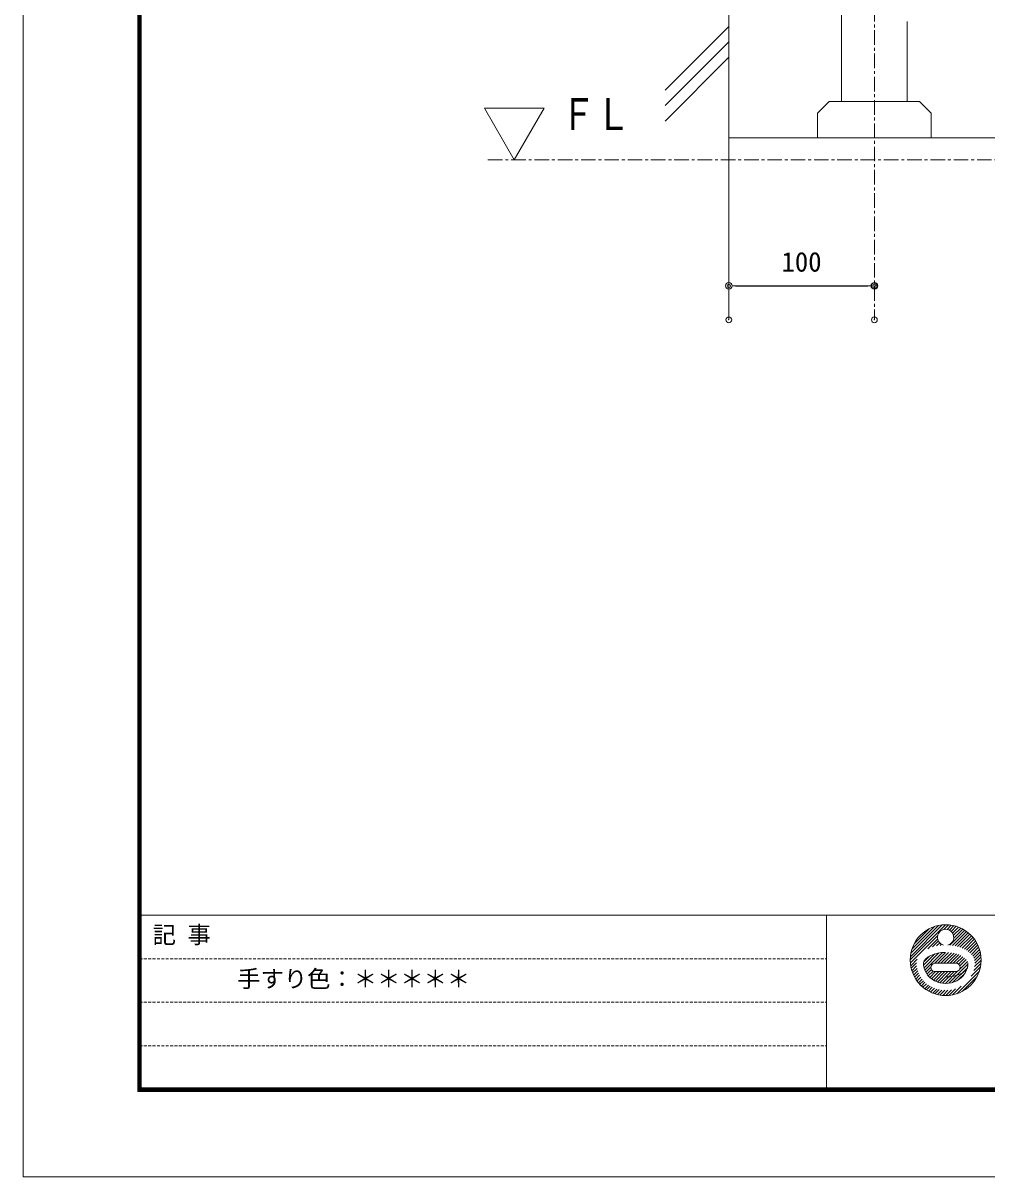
# Model space of a CAD drawing. Units: millimetres, scale not verified. Extents: x -1682 to 1682, y -1188 to 1188.
# Drawn here: x -1682 to -1020, y -1188 to -395 of the extents above; entities that cross this region are included whole.
import ezdxf
from ezdxf.enums import TextEntityAlignment as Align

# ---------------------------------------------------------------- set-up
doc = ezdxf.new("R2010")
doc.units = ezdxf.units.MM
doc.header["$LTSCALE"] = 8
doc.header["$PDMODE"] = 32
doc.header["$PDSIZE"] = 4
doc.linetypes.add('USER1', pattern=[2, 1.25, -0.25, 0.25, -0.25])
doc.linetypes.add('USER3', pattern=[0.375, 0.25, -0.125])
for name, color, linetype, lineweight in [('0-0_0', 7, 'Continuous', 18), ('0-1_DEFPOINTS', 7, 'Continuous', 18), ('0-5_WAKU', 7, 'Continuous', 18), ('0-7_2躯体線', 4, 'Continuous', 18), ('0-8_3中心線', 2, 'USER1', 18), ('1-0_KIJUN-A', 2, 'USER1', 18)]:
    doc.layers.add(name, color=color, linetype=linetype, lineweight=lineweight)
doc.layers.add('0-3_MOJI', color=7, linetype='Continuous')
doc.layers.add('1-7_1寸法', color=7, linetype='Continuous')
doc.styles.add('ＭＳ ゴシック', font='')
doc.styles.get('ＭＳ ゴシック').set_extended_font_data('MS Gothic')

# ---------------------------------------------------------------- blocks, each defined once
blk = doc.blocks.new('_ORIGIN2')
at = {"layer": '0-0_0'}
blk.add_line((-0.5, 0), (-1, 0), dxfattribs=at)
for radius in [0.5, 0.25]:
    blk.add_circle((0, 0), radius, dxfattribs=at)
blk = doc.blocks.new('D33')
at = {"layer": '0-1_DEFPOINTS'}
for p in [(2713.255, -2319.038), (2613.255, -2342.355), (2713.255, -2342.355)]:
    blk.add_point(p, dxfattribs=at)
at = {"layer": '1-7_1寸法'}
blk.add_line((2617.855, -2319.038), (2708.655, -2319.038), dxfattribs=at)
at = {"layer": '1-7_1寸法', "xscale": 4.6, "yscale": 4.6, "rotation": 180}
blk.add_blockref('_ORIGIN2', (2613.255, -2319.038), dxfattribs=at)
at = {"layer": '1-7_1寸法', "xscale": 4.6, "yscale": 4.6}
blk.add_blockref('_ORIGIN2', (2713.255, -2319.038), dxfattribs=at)
at = {"layer": '1-7_1寸法', "style": 'ＭＳ ゴシック'}
blk.add_text('100', height=13.49, dxfattribs=at).set_placement((2649.455, -2313.288), align=Align.BOTTOM_LEFT)

msp = doc.modelspace()

# ---------------------------------------------------------------- linework, layer by layer
at = {"layer": '0-0_0'}
for p, q in [((-1119.678, -448.894), (-1119.678, 596.106)), ((-1074.678, -393.894), (-1074.678, -448.894)), ((-1072.558, -1038.884), (-1048.3, -1014.627)), ((-1072.447, -1036.652), (-1050.532, -1014.738)), ((-1072.077, -1034.161), (-1053.023, -1015.107)), ((-1049.448, -1017.896), (-1046.257, -1014.705)), ((-1047.268, -1017.837), (-1044.363, -1014.932)), ((-1072.479, -1040.927), (-1053.619, -1022.067)), ((-1071.307, -1031.269), (-1055.915, -1015.878)), ((-1069.714, -1027.555), (-1059.629, -1017.47)), ((-1045.678, -1018.368), (-1042.593, -1015.284)), ((-1045.456, -1028.753), (-1035.137, -1018.434)), ((-1044.431, -1019.243), (-1040.929, -1015.741)), ((-1043.546, -1028.964), (-1033.876, -1019.294)), ((-1043.477, -1020.41), (-1039.359, -1016.292)), ((-1042.843, -1021.898), (-1037.875, -1016.929)), ((-1042.69, -1023.866), (-1036.469, -1017.645)), ((-1041.73, -1029.27), (-1032.682, -1020.222)), ((-1040.003, -1029.664), (-1031.554, -1021.215)), ((-1038.364, -1030.146), (-1030.492, -1022.275)), ((-1060.556, -1031.125), (-1053.678, -1024.248)), ((-1057.186, -1029.876), (-1053.147, -1025.838)), ((-1054.402, -1029.214), (-1052.273, -1027.084)), ((-1051.911, -1028.844), (-1051.105, -1028.038)), ((-1036.811, -1030.715), (-1029.496, -1023.4)), ((-1035.348, -1031.373), (-1028.566, -1024.591)), ((-1033.978, -1032.125), (-1027.703, -1025.85)), ((-1032.709, -1032.976), (-1026.911, -1027.179)), ((-1031.548, -1033.937), (-1026.193, -1028.581)), ((-1030.509, -1035.02), (-1025.552, -1030.063)), ((-1072.252, -1042.821), (-1067.828, -1038.398)), ((-1063.432, -1042.487), (-1055.64, -1034.695)), ((-1063.305, -1040.238), (-1059.251, -1036.184)), ((-1063.088, -1044.264), (-1052.877, -1034.053)), ((-1062.556, -1045.853), (-1050.454, -1033.751)), ((-1055.738, -1041.156), (-1048.246, -1033.664)), ((-1053.607, -1041.147), (-1046.194, -1033.734)), ((-1051.489, -1041.15), (-1044.276, -1033.937)), ((-1049.371, -1041.153), (-1042.477, -1034.26)), ((-1047.253, -1041.157), (-1040.789, -1034.692)), ((-1045.135, -1041.16), (-1039.208, -1035.233)), ((-1043.017, -1041.164), (-1037.738, -1035.884)), ((-1040.892, -1041.159), (-1036.386, -1036.654)), ((-1039.395, -1041.784), (-1035.168, -1037.556)), ((-1038.505, -1043.016), (-1034.111, -1038.621)), ((-1029.611, -1036.243), (-1024.997, -1031.629)), ((-1028.88, -1037.633), (-1024.536, -1033.289)), ((-1028.363, -1039.237), (-1024.181, -1035.055)), ((-1028.157, -1041.153), (-1023.948, -1036.943)), ((-1071.901, -1044.591), (-1068.265, -1040.956)), ((-1071.444, -1046.255), (-1068.146, -1042.957)), ((-1070.892, -1047.825), (-1067.839, -1044.772)), ((-1070.255, -1049.31), (-1067.382, -1046.437)), ((-1061.871, -1047.289), (-1058.328, -1043.746)), ((-1061.054, -1048.594), (-1057.951, -1045.491)), ((-1060.119, -1049.78), (-1056.887, -1046.548)), ((-1055.324, -1041.144), (-1040.83, -1041.167)), ((-1048.383, -1055.014), (-1040.059, -1046.691)), ((-1046.132, -1054.885), (-1032.914, -1041.667)), ((-1043.439, -1054.313), (-1033.312, -1044.186)), ((-1040.63, -1062.111), (-1025.073, -1046.554)), ((-1038.56, -1045.192), (-1033.269, -1039.901)), ((-1030.653, -1050.013), (-1024.323, -1043.682)), ((-1028.964, -1046.202), (-1023.965, -1041.204)), ((-1028.341, -1043.458), (-1023.863, -1038.98)), ((-1069.54, -1050.715), (-1066.8, -1047.976)), ((-1068.75, -1052.047), (-1066.109, -1049.406)), ((-1067.89, -1053.309), (-1065.319, -1050.738)), ((-1066.963, -1054.503), (-1064.44, -1051.979)), ((-1065.969, -1055.63), (-1063.473, -1053.134)), ((-1064.91, -1056.692), (-1062.422, -1054.205)), ((-1059.072, -1050.854), (-1055.139, -1046.921)), ((-1057.917, -1051.821), (-1053.015, -1046.919)), ((-1056.653, -1052.678), (-1050.892, -1046.917)), ((-1055.68, -1046.922), (-1040.834, -1046.906)), ((-1055.277, -1053.424), (-1048.768, -1046.914)), ((-1053.781, -1054.049), (-1046.645, -1046.912)), ((-1052.151, -1054.54), (-1044.521, -1046.91)), ((-1050.365, -1054.875), (-1042.397, -1046.908)), ((-1039.544, -1052.539), (-1034.912, -1047.908)), ((-1036.968, -1060.57), (-1026.614, -1050.216)), ((-1063.785, -1057.688), (-1061.29, -1055.193)), ((-1062.594, -1058.619), (-1060.075, -1056.1)), ((-1061.335, -1059.481), (-1058.778, -1056.924)), ((-1060.006, -1060.273), (-1057.393, -1057.661)), ((-1058.603, -1060.992), (-1055.916, -1058.305)), ((-1057.122, -1061.632), (-1054.339, -1058.849)), ((-1055.555, -1062.187), (-1052.651, -1059.283)), ((-1053.895, -1062.648), (-1050.836, -1059.589)), ((-1052.13, -1063.004), (-1048.867, -1059.741)), ((-1050.241, -1063.236), (-1046.701, -1059.697)), ((-1048.204, -1063.321), (-1044.265, -1059.382)), ((-1045.981, -1063.219), (-1041.391, -1058.629)), ((-1043.502, -1062.862), (-1037.45, -1056.809))]:
    msp.add_line(p, q, dxfattribs=at)
for points in [[(-1136.178, -473.894), (-1058.178, -473.894), (-1058.178, -456.894), (-1066.178, -448.894), (-1128.178, -448.894), (-1136.178, -456.894)], [(-1344.548, -488.894), (-1324.008, -453.317), (-1365.088, -453.317)]]:
    msp.add_lwpolyline(points, close=True, dxfattribs=at)
msp.add_circle((-1048.21, -1038.974), 24.347, dxfattribs=at)
for centre, radius, start, end in [((-1048.21, -1023.305), 5.548, 285.3155, 255.16293), ((-1055.448, -1044.036), 2.895, 87.54282, 274.72211), ((-1041.214, -1044.036), 2.895, 262.56243, 97.44259)]:
    msp.add_arc(centre, radius, start, end, dxfattribs=at)
for centre, major_axis, ratio, start_param, end_param in [((-1048.249, -1042.108), (-15.439, 0), 0.546875, 4.7098907, 6.1394595), ((-1048.21, -1040.902), (-15.319, 0), 0.92126, 6.2828981, 9.4250652), ((-1048.172, -1042.108), (15.439, 0), 0.546875, 4.7098907, 6.1394595)]:
    msp.add_ellipse(centre, major_axis=major_axis, ratio=ratio, start_param=start_param, end_param=end_param, dxfattribs=at)
at = {"layer": '0-1_DEFPOINTS', "color": 5}
msp.add_lwpolyline([(-1682, 1188), (-1682, -1188), (1682, -1188)], dxfattribs=at)
at = {"layer": '0-5_WAKU'}
for p, q in [((-1603.2, 1133.2), (-1603.2, -1129.2)), ((-1602.6, 1132.6), (-1602.6, -1128.6)), ((-1602, 1132), (-1602, -1128)), ((-1601.4, 1131.4), (-1601.4, -1127.4)), ((-1600.8, 1130.8), (-1600.8, -1126.8)), ((-1602, -1008), (1598, -1008)), ((-1130, -1008), (-1130, -1128)), ((-1603.2, -1129.2), (1599.2, -1129.2)), ((-1602.6, -1128.6), (1598.6, -1128.6)), ((-1602, -1128), (1598, -1128)), ((-1601.4, -1127.4), (1597.4, -1127.4)), ((-1600.8, -1126.8), (1596.8, -1126.8))]:
    msp.add_line(p, q, dxfattribs=at)
at = {"layer": '0-5_WAKU', "linetype": 'USER3'}
for p, q in [((-1602, -1038), (-1130, -1038)), ((-1602, -1068), (-1130, -1068)), ((-1602, -1098), (-1130, -1098))]:
    msp.add_line(p, q, dxfattribs=at)
at = {"layer": '0-7_2躯体線'}
for p, q in [((-1197.178, 704.606), (-1197.178, -598.894)), ((-1197.178, -397.224), (-1241.008, -441.054)), ((-1197.178, -407.833), (-1241.008, -451.663)), ((-1197.178, -418.441), (-1241.008, -462.272)), ((-1197.178, -473.894), (-751.384, -473.894))]:
    msp.add_line(p, q, dxfattribs=at)
at = {"layer": '0-8_3中心線'}
msp.add_line((-1097.178, 672.086), (-1097.178, -598.894), dxfattribs=at)
at = {"layer": '1-0_KIJUN-A'}
msp.add_line((-1362.66, -488.894), (264.192, -488.894), dxfattribs=at)

# ---------------------------------------------------------------- block references
at = {"layer": '1-7_1寸法'}
msp.add_blockref('D33', (-3810.432, 1743.461), dxfattribs=at)

# ---------------------------------------------------------------- texts
at = {"layer": '0-0_0', "style": 'ＭＳ ゴシック', "width": 0.8}
msp.add_text('ＦＬ', height=21.99, dxfattribs=at).set_placement((-1312.591, -475.132), align=Align.BOTTOM_LEFT)
at = {"layer": '0-3_MOJI', "style": 'ＭＳ ゴシック'}
for s, p in [('記 事', (-1593.006, -1030.962)), ('手すり色：＊＊＊＊＊', (-1534.847, -1061.21))]:
    msp.add_text(s, height=11.73, dxfattribs=at).set_placement(p, align=Align.BOTTOM_LEFT)

doc.saveas('drawing.dxf')
